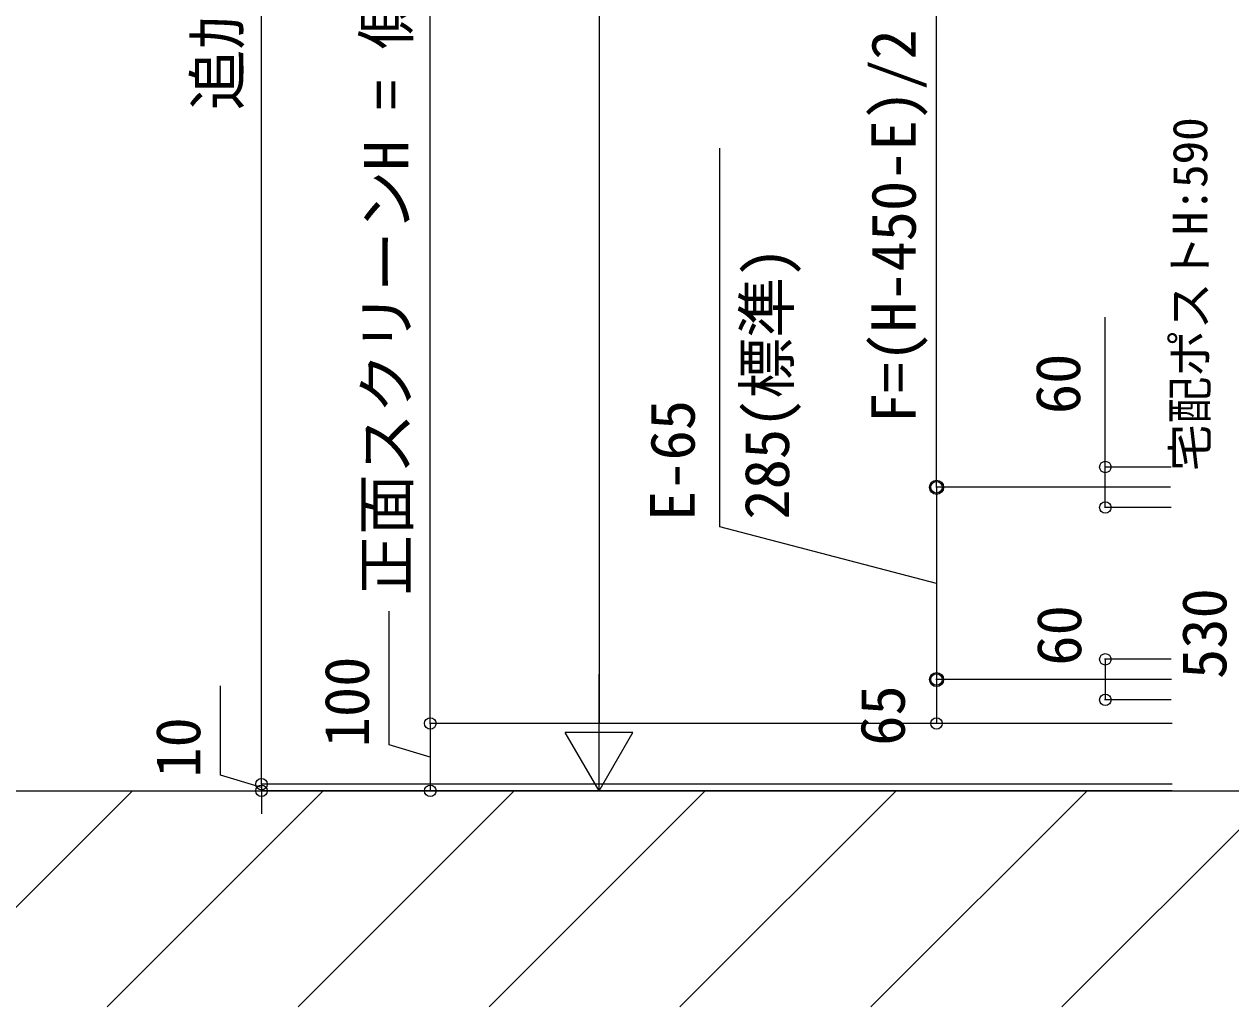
# Model space of a CAD drawing. Units: millimetres, scale not verified. Extents: x -6125 to 6125, y -9097 to 9042.
# Drawn here: x 126 to 1913, y 3184 to 4641 of the extents above; entities that cross this region are included whole.
import ezdxf
from ezdxf.enums import TextEntityAlignment as Align

# ---------------------------------------------------------------- set-up
doc = ezdxf.new("R2010")
doc.units = ezdxf.units.MM
doc.header["$LTSCALE"] = 50
doc.layers.add('0-5_YKK_A1', color=4, linetype='Continuous')
doc.layers.add('0-6_YKK_D', color=6, linetype='Continuous')
doc.styles.add('ＭＳ ゴシック', font='')
doc.styles.get('ＭＳ ゴシック').set_extended_font_data('MS Gothic')

msp = doc.modelspace()

# ---------------------------------------------------------------- linework, layer by layer
at = {"layer": '0-5_YKK_A1'}
for p, q in [((-5286.7, 3504.31), (4080.8, 3504.31)), ((285.97, 3504.31), (-34.15, 3184.19)), ((568.81, 3504.31), (248.69, 3184.19)), ((851.65, 3504.31), (531.53, 3184.19)), ((1134.5, 3504.31), (814.38, 3184.19)), ((1417.34, 3504.31), (1097.22, 3184.19)), ((1700.18, 3504.31), (1380.06, 3184.19)), ((1983.02, 3504.31), (1662.9, 3184.19))]:
    msp.add_line(p, q, dxfattribs=at)
at = {"layer": '0-6_YKK_D'}
for p, q in [((477.3, 3514.31), (477.3, 6414.31)), ((727.3, 3604.31), (727.3, 6399.31)), ((977.3, 6259.31), (977.3, 3604.31)), ((1477.3, 3954.31), (1477.3, 4981.81)), ((1825.05, 3984.31), (1726.3, 3984.31)), ((1824.05, 3954.31), (1476.3, 3954.31)), ((1824.05, 3954.31), (1476.3, 3954.31)), ((1477.3, 3954.31), (1477.3, 3669.31)), ((1825.05, 3924.31), (1726.3, 3924.31)), ((1825.05, 3699.31), (1726.3, 3699.31)), ((1727.3, 3699.31), (1727.3, 3639.31)), ((977.3, 3504.31), (977.3, 3677.51)), ((1825.25, 3669.31), (1476.3, 3669.31)), ((1825.25, 3669.31), (1476.3, 3669.31)), ((1477.3, 3669.31), (1477.3, 3604.31)), ((1825.05, 3639.31), (1726.3, 3639.31)), ((1826.3, 3604.31), (726.3, 3604.31)), ((1826.3, 3604.31), (726.3, 3604.31)), ((727.3, 3604.31), (727.3, 3504.31)), ((1824.05, 3604.31), (1476.3, 3604.31)), ((977.3, 3504.31), (927.3, 3590.91)), ((1027.3, 3590.91), (927.3, 3590.91)), ((977.3, 3504.31), (1027.3, 3590.91)), ((1826.3, 3514.31), (476.3, 3514.31)), ((1826.3, 3514.31), (476.3, 3514.31)), ((1826.3, 3504.31), (476.3, 3504.31)), ((477.3, 3514.31), (477.3, 3504.31)), ((477.3, 3514.31), (477.3, 3504.31)), ((477.3, 3504.31), (477.3, 3470.31)), ((1826.3, 3504.31), (726.3, 3504.31)), ((1826.3, 3504.31), (976.3, 3504.31))]:
    msp.add_line(p, q, dxfattribs=at)
for points in [[(1477.3, 3811.81), (1156.28, 3895.51), (1156.28, 4456.7)], [(1727.3, 3924.31), (1727.3, 3984.31), (1727.3, 4206.46)], [(727.3, 3554.31), (666.3, 3572.61), (666.3, 3770.56)], [(477.3, 3509.31), (416.3, 3527.61), (416.3, 3660.11)]]:
    msp.add_lwpolyline(points, dxfattribs=at)
for centre, radius in [((1727.3, 3984.31), 8.5), ((1477.3, 3954.31), 10.5), ((1477.3, 3954.31), 8.5), ((1727.3, 3924.31), 8.5), ((1727.3, 3699.31), 8.5), ((1477.3, 3669.31), 10.5), ((1477.3, 3669.31), 8.5), ((1727.3, 3639.31), 8.5), ((727.3, 3604.31), 8.5), ((727.3, 3604.31), 8.5), ((1477.3, 3604.31), 8.5), ((477.3, 3514.31), 8.5), ((477.3, 3514.31), 8.5), ((477.3, 3504.31), 8.5), ((727.3, 3504.31), 8.5)]:
    msp.add_circle(centre, radius, dxfattribs=at)

# ---------------------------------------------------------------- texts
at = {"layer": '0-6_YKK_D', "style": 'ＭＳ ゴシック'}
for s, height, p in [('正面スクリーンH = 側面1本目格子H = H-60', 65.98, (714.74, 3793.71)), ('追加柱H = H+45', 65.98, (464.74, 4513.03)), ('F=(H-450-E)/2', 65.98, (1466.27, 4049.51)), ('宅配ポストH:590', 51.32, (1893.68, 3978.12)), ('285(標準)', 65.98, (1278.61, 3906.36)), ('60', 65.98, (1709.8, 4062.65)), ('E-65', 65.98, (1138.78, 3904.32)), ('530', 65.98, (1926.5, 3670.1)), ('60', 65.98, (1711.37, 3689.84)), ('100', 65.98, (656.3, 3568.8)), ('65', 65.98, (1450.05, 3571.1)), ('10', 65.98, (406.3, 3523.8))]:
    msp.add_text(s, height=height, rotation=90, dxfattribs=at).set_placement(p, align=Align.BOTTOM_LEFT)

doc.saveas('drawing.dxf')
